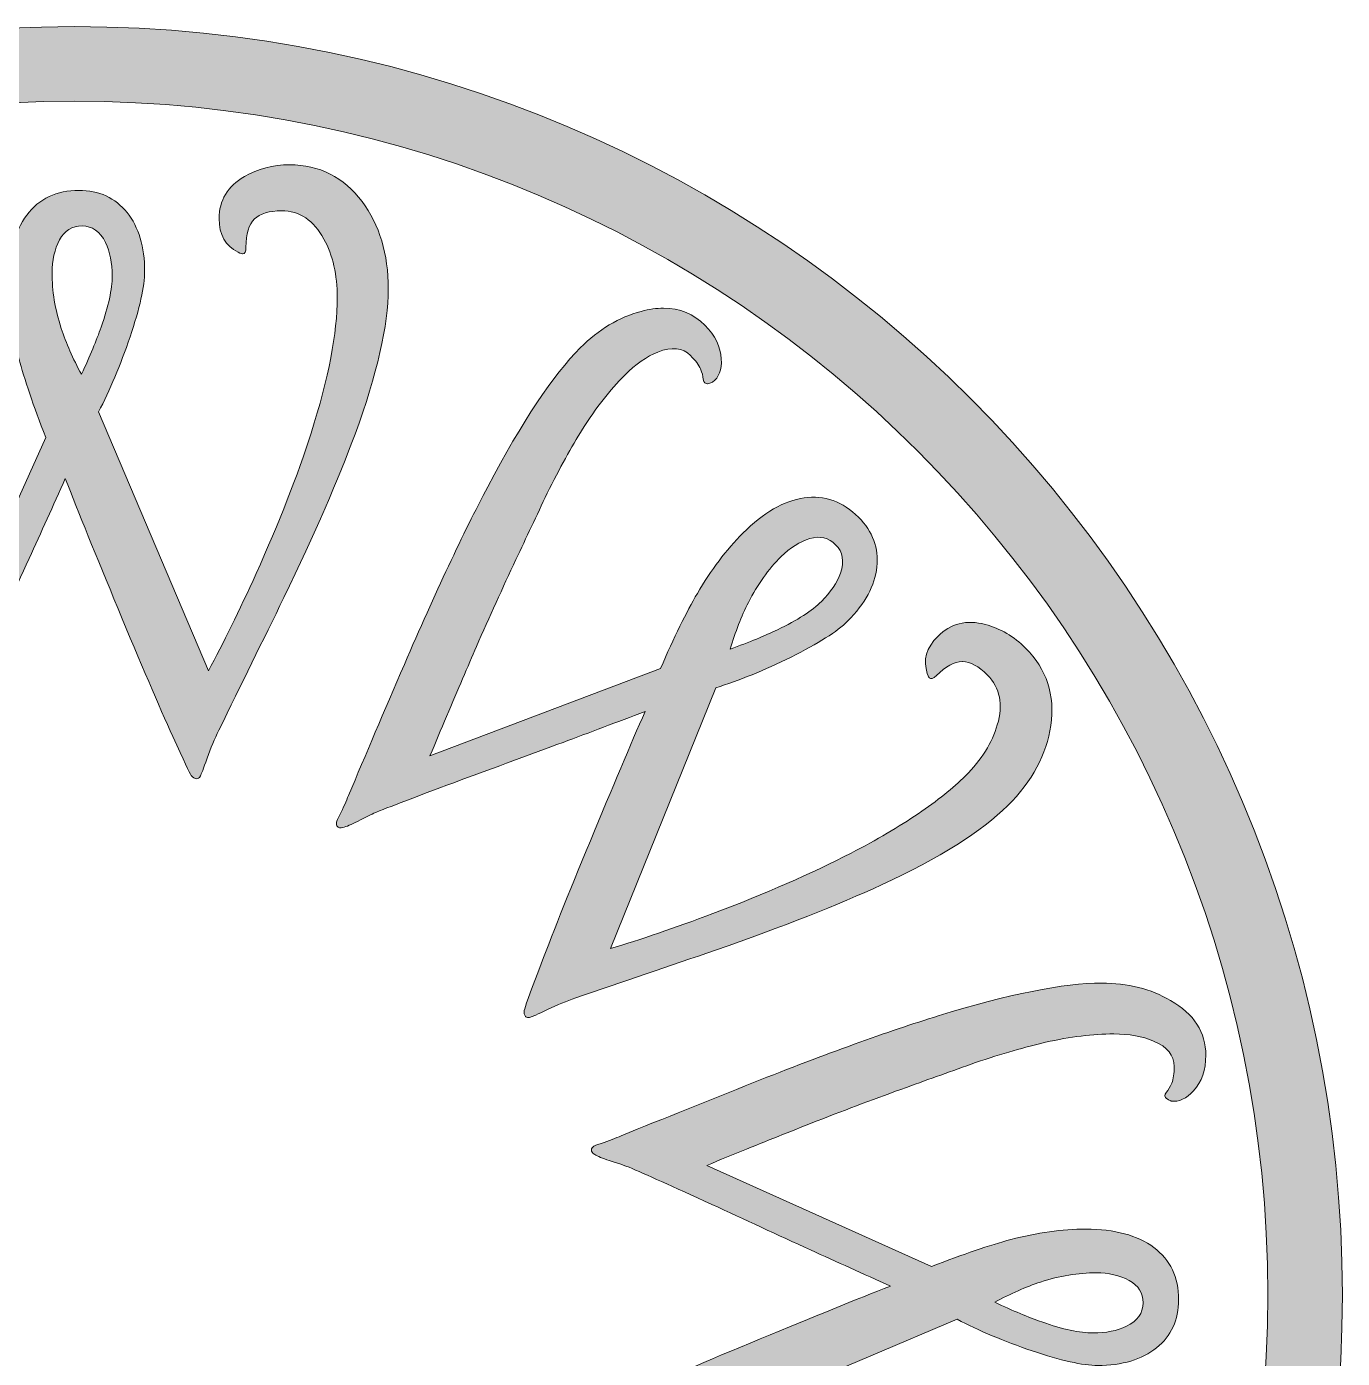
# Model space of a CAD drawing. Extents: x 238 to 842, y -842 to -238.
# Drawn here: x 528.5 to 841.9, y -555.3 to -238.2 of the extents above; entities that cross this region are included whole.
import ezdxf

# ---------------------------------------------------------------- set-up
doc = ezdxf.new("R2010")
doc.units = 0
doc.header["$MEASUREMENT"] = 0
doc.layers.add('Layer 1', color=7, linetype='Continuous', lineweight=0)

# ---------------------------------------------------------------- blocks, each defined once
blk = doc.blocks.new('Block_0')
at = {"layer": 'Layer 1', "true_color": 0x606060, "transparency": 33554687}
h = blk.add_hatch(color=251, dxfattribs=at)
h.dxf.hatch_style = 2
edge = h.paths.add_edge_path()
edge.add_spline(control_points=[(824.14, -540.22), (824.14, -696.98), (696.61, -824.5), (539.85, -824.5), (383.1, -824.5), (255.57, -696.98), (255.57, -540.22), (255.57, -383.47), (383.1, -255.94), (539.85, -255.94), (696.61, -255.94), (824.14, -383.47), (824.14, -540.22)], knot_values=[0, 0, 0, 0, 1, 1, 1, 2, 2, 2, 3, 3, 3, 4, 4, 4, 4], degree=3, periodic=0)
edge = h.paths.add_edge_path()
edge.add_spline(control_points=[(539.85, -238.19), (373.31, -238.19), (237.83, -373.68), (237.83, -540.22), (237.83, -706.76), (373.31, -842.25), (539.85, -842.25), (706.39, -842.25), (841.88, -706.76), (841.88, -540.22), (841.88, -373.68), (706.39, -238.19), (539.85, -238.19)], knot_values=[0, 0, 0, 0, 1, 1, 1, 2, 2, 2, 3, 3, 3, 4, 4, 4, 4], degree=3, periodic=0)
h = blk.add_hatch(color=251, dxfattribs=at)
h.dxf.hatch_style = 2
edge = h.paths.add_edge_path()
edge.add_spline(control_points=[(547.33, -289.62), (548.39, -291.8), (548.93, -294.48), (548.93, -297.59), (548.93, -300.7), (548.04, -304.8), (546.29, -309.77), (545.2, -312.9), (543.62, -316.67), (541.6, -320.99), (539.56, -317.25), (537.94, -313.57), (536.78, -310.06), (535.32, -305.54), (534.59, -301.09), (534.59, -296.83), (534.59, -293.84), (535.2, -291.2), (536.41, -288.96), (537.61, -286.75), (539.36, -285.67), (541.75, -285.67), (544.21, -285.67), (546.03, -286.96), (547.33, -289.62)], knot_values=[0, 0, 0, 0, 1, 1, 1, 2, 2, 2, 3, 3, 3, 4, 4, 4, 5, 5, 5, 6, 6, 6, 7, 7, 7, 8, 8, 8, 8], degree=3, periodic=0)
edge = h.paths.add_edge_path()
edge.add_spline(control_points=[(489.3, -378.44), (493.73, -389.56), (497.86, -399.86), (501.96, -409.93), (502.52, -411.25), (503.13, -412.84), (503.76, -414.67), (504.08, -415.65), (504.31, -416.23), (504.45, -416.44), (504.69, -416.83), (504.98, -417.03), (505.32, -417.03), (505.66, -417.03), (506.12, -416.89), (506.39, -416.25), (506.85, -415.53), (507.34, -414.36), (507.85, -412.77), (508.78, -409.96), (509.28, -408.5), (509.45, -408.03), (511.1, -404.22), (514.08, -397.6), (518.3, -388.35), (521.91, -380.55), (525.53, -372.72), (529.14, -364.85), (531.98, -358.65), (534.87, -352.24), (537.75, -345.8), (540.85, -353.75), (545.08, -364.18), (550.32, -376.83), (555.67, -389.74), (560.07, -399.98), (563.4, -407.27), (565.97, -412.98), (567.39, -416), (567.76, -416.5), (568.15, -417.04), (568.56, -417.31), (568.96, -417.31), (569.25, -417.31), (569.65, -417.19), (569.93, -416.62), (570.14, -416.28), (570.66, -414.92), (571.53, -412.44), (572.38, -410), (573.32, -407.75), (574.32, -405.76), (579.62, -394.91), (584.83, -384.29), (589.82, -374.18), (597.21, -358.85), (602.9, -345.75), (606.77, -335.26), (612.02, -320.9), (614.68, -309.25), (614.68, -300.64), (614.68, -292.38), (612.57, -285.39), (608.42, -279.85), (604.07, -274.04), (598.26, -271.09), (591.18, -271.09), (587.22, -271.09), (583.6, -272.03), (580.4, -273.89), (576.41, -276.21), (574.38, -279.58), (574.38, -283.9), (574.38, -287.73), (575.9, -290.43), (578.89, -291.92), (579.61, -292.28), (579.83, -292.33), (579.96, -292.33), (580.5, -292.33), (580.78, -291.8), (580.78, -290.75), (580.78, -287.54), (581.46, -285.26), (582.79, -283.98), (584.13, -282.71), (586.31, -282.06), (589.28, -282.06), (593.54, -282.06), (596.92, -284.32), (599.33, -288.77), (601.46, -292.65), (602.53, -297.35), (602.53, -302.73), (602.53, -311.05), (600.44, -321.9), (596.3, -335), (593.1, -345.01), (588.69, -356.27), (583.21, -368.46), (579.18, -377.31), (575.37, -385.08), (571.87, -391.58), (571.87, -391.58), (545.65, -329.95), (545.65, -329.95), (548.35, -324.84), (550.88, -318.83), (553.17, -312.09), (555.48, -305.28), (556.65, -300.02), (556.65, -296.46), (556.65, -290.65), (555.24, -285.94), (552.46, -282.46), (549.66, -278.96), (545.81, -277.18), (540.99, -277.18), (535.67, -277.18), (531.49, -279.17), (528.57, -283.08), (525.67, -286.98), (524.19, -292.44), (524.19, -299.31), (524.19, -304.9), (525.03, -310.9), (526.68, -317.16), (528, -322.15), (530.17, -328.5), (533.11, -336.02), (533.11, -336.02), (509.01, -389.53), (509.01, -389.53), (507.72, -386.45), (506.42, -383.28), (505.15, -380.08), (502.59, -373.78), (500.39, -368.29), (498.41, -363.28), (495.65, -356.19), (492.96, -349.03), (490.43, -342), (488.47, -336.56), (486.5, -331.08), (484.54, -325.58), (482.4, -319.22), (480.77, -313.6), (479.7, -308.86), (478.38, -303.02), (477.71, -297.56), (477.71, -292.65), (477.71, -288.96), (478.27, -285.76), (479.4, -283.14), (480.83, -279.85), (482.8, -278.25), (485.45, -278.25), (487.13, -278.25), (488.45, -278.44), (489.4, -278.81), (490.34, -279.17), (491.06, -279.6), (491.56, -280.09), (492.29, -280.72), (492.8, -280.42), (493.04, -280.18), (493.08, -280.13), (493.17, -280.05), (493.66, -279.06), (493.66, -279.06), (493.68, -278.99), (493.68, -278.99), (493.95, -277.14), (493.12, -275.33), (491.23, -273.63), (489.1, -271.69), (486.25, -270.71), (482.78, -270.71), (477.32, -270.71), (472.93, -273.54), (469.72, -279.11), (466.99, -283.82), (465.6, -289.34), (465.6, -295.5), (465.6, -304.56), (468.23, -317.67), (473.41, -334.48), (477.08, -346.38), (482.43, -361.17), (489.3, -378.44)], knot_values=[0, 0, 0, 0, 1, 1, 1, 2, 2, 2, 3, 3, 3, 4, 4, 4, 5, 5, 5, 6, 6, 6, 7, 7, 7, 8, 8, 8, 9, 9, 9, 10, 10, 10, 11, 11, 11, 12, 12, 12, 13, 13, 13, 14, 14, 14, 15, 15, 15, 16, 16, 16, 17, 17, 17, 18, 18, 18, 19, 19, 19, 20, 20, 20, 21, 21, 21, 22, 22, 22, 23, 23, 23, 24, 24, 24, 25, 25, 25, 26, 26, 26, 27, 27, 27, 28, 28, 28, 29, 29, 29, 30, 30, 30, 31, 31, 31, 32, 32, 32, 33, 33, 33, 34, 34, 34, 35, 35, 35, 36, 36, 36, 37, 37, 37, 38, 38, 38, 39, 39, 39, 40, 40, 40, 41, 41, 41, 42, 42, 42, 43, 43, 43, 44, 44, 44, 45, 45, 45, 46, 46, 46, 47, 47, 47, 48, 48, 48, 49, 49, 49, 50, 50, 50, 51, 51, 51, 52, 52, 52, 53, 53, 53, 54, 54, 54, 55, 55, 55, 56, 56, 56, 57, 57, 57, 58, 58, 58, 59, 59, 59, 60, 60, 60, 61, 61, 61, 62, 62, 62, 63, 63, 63, 63], degree=3, periodic=0)
h = blk.add_hatch(color=251, dxfattribs=at)
h.dxf.hatch_style = 2
edge = h.paths.add_edge_path()
edge.add_spline(control_points=[(721.2, -361.57), (722.93, -363.31), (723.31, -365.51), (722.35, -368.31), (721.55, -370.59), (720.04, -372.87), (717.83, -375.07), (715.62, -377.28), (712.1, -379.55), (707.37, -381.82), (704.43, -383.23), (700.65, -384.78), (696.11, -386.44), (697.31, -382.35), (698.76, -378.6), (700.43, -375.3), (702.6, -371.07), (705.22, -367.4), (708.23, -364.39), (710.35, -362.28), (712.65, -360.84), (715.09, -360.12), (717.47, -359.41), (719.52, -359.9), (721.2, -361.57)], knot_values=[0, 0, 0, 0, 1, 1, 1, 2, 2, 2, 3, 3, 3, 4, 4, 4, 5, 5, 5, 6, 6, 6, 7, 7, 7, 8, 8, 8, 8], degree=3, periodic=0)
edge = h.paths.add_edge_path()
edge.add_spline(control_points=[(752.11, -416.61), (749.18, -419.54), (745.42, -422.56), (740.87, -425.64), (736.32, -428.72), (730.98, -431.85), (724.88, -435.02), (715.52, -439.85), (704.44, -444.69), (691.96, -449.42), (682.84, -452.84), (674.65, -455.64), (667.6, -457.75), (667.6, -457.75), (692.64, -395.63), (692.64, -395.63), (698.16, -393.93), (704.2, -391.47), (710.59, -388.32), (717.04, -385.14), (721.58, -382.25), (724.1, -379.73), (728.2, -375.63), (730.53, -371.31), (731.04, -366.87), (731.53, -362.42), (730.06, -358.43), (726.66, -355.03), (722.9, -351.27), (718.54, -349.71), (713.7, -350.42), (708.9, -351.12), (704, -353.94), (699.13, -358.8), (695.17, -362.76), (691.52, -367.59), (688.27, -373.17), (685.69, -377.61), (682.73, -383.63), (679.49, -391.06), (679.49, -391.06), (624.6, -411.86), (624.6, -411.86), (625.88, -408.73), (627.21, -405.56), (628.55, -402.45), (631.29, -395.98), (633.61, -390.53), (635.67, -385.8), (638.75, -378.79), (641.91, -371.83), (645.07, -365.11), (647.53, -359.88), (650.02, -354.61), (652.52, -349.33), (655.49, -343.34), (658.32, -338.21), (660.91, -334.09), (664.12, -329.01), (667.51, -324.67), (670.97, -321.22), (673.58, -318.6), (676.25, -316.74), (678.89, -315.69), (682.18, -314.39), (684.78, -314.67), (686.62, -316.51), (687.81, -317.7), (688.62, -318.77), (689.03, -319.7), (689.43, -320.61), (689.64, -321.42), (689.65, -322.13), (689.71, -323.1), (690.29, -323.24), (690.64, -323.24), (690.72, -323.24), (690.87, -323.22), (691.85, -322.89), (691.85, -322.89), (691.92, -322.85), (691.92, -322.85), (693.42, -321.73), (694.11, -319.87), (693.98, -317.33), (693.84, -314.45), (692.52, -311.75), (690.07, -309.3), (687.37, -306.6), (684.06, -305.24), (680.23, -305.24), (678.56, -305.24), (676.77, -305.5), (674.9, -306), (669.63, -307.4), (664.75, -310.32), (660.39, -314.67), (653.98, -321.09), (646.56, -332.23), (638.35, -347.76), (632.54, -358.76), (625.87, -373), (618.5, -390.08), (613.67, -401.31), (609.31, -411.52), (605.19, -421.29), (604.67, -422.59), (603.99, -424.11), (603.11, -425.92), (602.65, -426.84), (602.4, -427.41), (602.35, -427.66), (602.24, -428.1), (602.31, -428.46), (602.55, -428.7), (602.79, -428.93), (603.21, -429.16), (603.86, -428.9), (604.69, -428.71), (605.87, -428.22), (607.34, -427.46), (609.73, -426.27), (611.33, -425.48), (611.83, -425.25), (615.79, -423.69), (622.58, -421.11), (632, -417.59), (640.22, -414.58), (648.53, -411.51), (656.28, -408.64), (662.54, -406.31), (669.12, -403.82), (675.84, -401.26), (672.4, -409.12), (668.12, -419.22), (662.79, -432.09), (657.46, -444.96), (653.33, -455.31), (650.52, -462.86), (648.29, -468.72), (647.17, -471.86), (647.07, -472.47), (646.96, -473.13), (647.06, -473.61), (647.34, -473.89), (647.49, -474.04), (647.71, -474.18), (648.05, -474.18), (648.19, -474.18), (648.35, -474.15), (648.52, -474.09), (648.91, -474), (650.24, -473.4), (652.61, -472.26), (654.91, -471.15), (657.16, -470.23), (659.31, -469.51), (670.58, -465.63), (681.78, -461.81), (692.6, -458.14), (708.64, -452.54), (721.93, -447.31), (732.1, -442.6), (745.96, -436.16), (756.07, -429.81), (762.17, -423.72), (768.02, -417.87), (771.47, -411.44), (772.45, -404.6), (773.48, -397.41), (771.46, -391.22), (766.45, -386.21), (763.65, -383.41), (760.42, -381.51), (756.85, -380.56), (752.38, -379.38), (748.57, -380.33), (745.52, -383.39), (742.81, -386.09), (741.97, -389.08), (743.04, -392.25), (743.31, -393.1), (743.44, -393.24), (743.5, -393.29), (743.89, -393.67), (744.46, -393.49), (745.2, -392.75), (747.43, -390.53), (749.48, -389.4), (751.3, -389.4), (751.3, -389.4), (751.4, -389.4), (751.4, -389.4), (753.25, -389.44), (755.25, -390.52), (757.35, -392.62), (760.36, -395.63), (761.16, -399.62), (759.71, -404.48), (758.47, -408.72), (755.91, -412.81), (752.11, -416.61)], knot_values=[0, 0, 0, 0, 1, 1, 1, 2, 2, 2, 3, 3, 3, 4, 4, 4, 5, 5, 5, 6, 6, 6, 7, 7, 7, 8, 8, 8, 9, 9, 9, 10, 10, 10, 11, 11, 11, 12, 12, 12, 13, 13, 13, 14, 14, 14, 15, 15, 15, 16, 16, 16, 17, 17, 17, 18, 18, 18, 19, 19, 19, 20, 20, 20, 21, 21, 21, 22, 22, 22, 23, 23, 23, 24, 24, 24, 25, 25, 25, 26, 26, 26, 27, 27, 27, 28, 28, 28, 29, 29, 29, 30, 30, 30, 31, 31, 31, 32, 32, 32, 33, 33, 33, 34, 34, 34, 35, 35, 35, 36, 36, 36, 37, 37, 37, 38, 38, 38, 39, 39, 39, 40, 40, 40, 41, 41, 41, 42, 42, 42, 43, 43, 43, 44, 44, 44, 45, 45, 45, 46, 46, 46, 47, 47, 47, 48, 48, 48, 49, 49, 49, 50, 50, 50, 51, 51, 51, 52, 52, 52, 53, 53, 53, 54, 54, 54, 55, 55, 55, 56, 56, 56, 57, 57, 57, 58, 58, 58, 59, 59, 59, 60, 60, 60, 61, 61, 61, 62, 62, 62, 63, 63, 63, 64, 64, 64, 65, 65, 65, 66, 66, 66, 67, 67, 67, 67], degree=3, periodic=0)
h = blk.add_hatch(color=251, dxfattribs=at)
h.dxf.hatch_style = 2
edge = h.paths.add_edge_path()
edge.add_spline(control_points=[(794.41, -542.12), (794.41, -544.54), (793.08, -546.42), (790.46, -547.7), (788.28, -548.76), (785.6, -549.29), (782.49, -549.29), (779.37, -549.29), (775.27, -548.41), (770.31, -546.67), (770.31, -546.67), (770.31, -546.66), (770.31, -546.66), (767.2, -545.58), (763.43, -544), (759.09, -541.97), (762.84, -539.93), (766.51, -538.31), (770.02, -537.15), (774.54, -535.69), (778.99, -534.96), (783.25, -534.96), (786.23, -534.96), (788.88, -535.57), (791.12, -536.78), (793.33, -537.98), (794.41, -539.73), (794.41, -542.12)], knot_values=[0, 0, 0, 0, 1, 1, 1, 2, 2, 2, 3, 3, 3, 4, 4, 4, 5, 5, 5, 6, 6, 6, 7, 7, 7, 8, 8, 8, 9, 9, 9, 9], degree=3, periodic=0)
edge = h.paths.add_edge_path()
edge.add_spline(control_points=[(701.63, -489.67), (690.93, -493.93), (680.33, -498.19), (670.14, -502.33), (668.84, -502.89), (667.25, -503.49), (665.4, -504.13), (664.1, -504.56), (663.78, -504.73), (663.64, -504.82), (663.25, -505.05), (663.05, -505.35), (663.05, -505.7), (663.05, -506.03), (663.19, -506.49), (663.83, -506.76), (664.55, -507.22), (665.69, -507.69), (667.31, -508.21), (669.85, -509.06), (671.54, -509.63), (672.04, -509.82), (675.81, -511.45), (682.25, -514.35), (691.73, -518.67), (699.53, -522.28), (707.36, -525.9), (715.23, -529.51), (721.39, -532.33), (727.8, -535.22), (734.27, -538.12), (726.26, -541.25), (716.1, -545.37), (703.25, -550.69), (690.3, -556.05), (680.06, -560.46), (672.8, -563.77), (667.18, -566.3), (664.07, -567.76), (663.58, -568.12), (663.04, -568.52), (662.76, -568.93), (662.76, -569.33), (662.76, -569.62), (662.89, -570.02), (663.45, -570.3), (663.8, -570.51), (665.17, -571.03), (667.64, -571.89), (670.06, -572.74), (672.3, -573.68), (674.31, -574.69), (684.61, -579.71), (695.23, -584.93), (705.9, -590.19), (721.23, -597.58), (734.33, -603.27), (744.82, -607.13), (759.17, -612.38), (770.82, -615.04), (779.44, -615.04), (787.7, -615.04), (794.69, -612.94), (800.23, -608.79), (806.04, -604.43), (808.98, -598.63), (808.98, -591.55), (808.98, -587.59), (808.04, -583.96), (806.19, -580.77), (803.87, -576.77), (800.5, -574.75), (796.17, -574.75), (792.35, -574.75), (789.65, -576.27), (788.16, -579.26), (787.79, -579.97), (787.75, -580.2), (787.75, -580.32), (787.75, -580.87), (788.28, -581.15), (789.33, -581.15), (792.54, -581.15), (794.81, -581.83), (796.09, -583.16), (797.37, -584.5), (798.02, -586.68), (798.02, -589.64), (798.02, -593.9), (795.76, -597.28), (791.3, -599.7), (787.42, -601.82), (782.73, -602.9), (777.34, -602.9), (769.04, -602.9), (758.18, -600.81), (745.08, -596.67), (735.03, -593.45), (723.77, -589.04), (711.62, -583.58), (702.77, -579.55), (694.99, -575.74), (688.5, -572.23), (688.5, -572.23), (750.13, -546.02), (750.13, -546.02), (755.25, -548.72), (761.26, -551.25), (767.99, -553.54), (774.8, -555.85), (780.06, -557.02), (783.62, -557.02), (789.42, -557.02), (794.13, -555.61), (797.62, -552.83), (801.12, -550.03), (802.89, -546.18), (802.89, -541.37), (802.89, -536.04), (800.91, -531.86), (796.99, -528.94), (793.1, -526.04), (787.64, -524.56), (780.77, -524.56), (775.19, -524.56), (769.18, -525.4), (762.92, -527.04), (757.93, -528.37), (751.58, -530.54), (744.06, -533.48), (744.06, -533.48), (690.55, -509.38), (690.55, -509.38), (693.65, -508.08), (696.82, -506.78), (699.99, -505.52), (705.83, -503.15), (711.48, -500.88), (716.8, -498.78), (723.99, -495.98), (731.14, -493.29), (738.07, -490.8), (743.52, -488.84), (749, -486.87), (754.5, -484.91), (760.86, -482.77), (766.49, -481.14), (771.21, -480.07), (777.07, -478.75), (782.53, -478.07), (787.42, -478.07), (791.11, -478.07), (794.31, -478.64), (796.94, -479.77), (800.22, -481.19), (801.82, -483.17), (801.82, -485.81), (801.82, -487.5), (801.64, -488.82), (801.27, -489.77), (800.9, -490.71), (800.47, -491.44), (799.98, -491.93), (799.35, -492.66), (799.66, -493.17), (799.9, -493.41), (799.96, -493.47), (800.09, -493.56), (801.01, -494.03), (801.01, -494.03), (801.09, -494.05), (801.09, -494.05), (802.94, -494.32), (804.75, -493.49), (806.45, -491.59), (808.38, -489.47), (809.36, -486.63), (809.36, -483.15), (809.36, -477.69), (806.54, -473.3), (800.97, -470.1), (796.25, -467.36), (790.74, -465.97), (784.57, -465.97), (775.53, -465.97), (762.42, -468.6), (745.6, -473.78), (733.69, -477.46), (718.9, -482.8), (701.63, -489.67)], knot_values=[0, 0, 0, 0, 1, 1, 1, 2, 2, 2, 3, 3, 3, 4, 4, 4, 5, 5, 5, 6, 6, 6, 7, 7, 7, 8, 8, 8, 9, 9, 9, 10, 10, 10, 11, 11, 11, 12, 12, 12, 13, 13, 13, 14, 14, 14, 15, 15, 15, 16, 16, 16, 17, 17, 17, 18, 18, 18, 19, 19, 19, 20, 20, 20, 21, 21, 21, 22, 22, 22, 23, 23, 23, 24, 24, 24, 25, 25, 25, 26, 26, 26, 27, 27, 27, 28, 28, 28, 29, 29, 29, 30, 30, 30, 31, 31, 31, 32, 32, 32, 33, 33, 33, 34, 34, 34, 35, 35, 35, 36, 36, 36, 37, 37, 37, 38, 38, 38, 39, 39, 39, 40, 40, 40, 41, 41, 41, 42, 42, 42, 43, 43, 43, 44, 44, 44, 45, 45, 45, 46, 46, 46, 47, 47, 47, 48, 48, 48, 49, 49, 49, 50, 50, 50, 51, 51, 51, 52, 52, 52, 53, 53, 53, 54, 54, 54, 55, 55, 55, 56, 56, 56, 57, 57, 57, 58, 58, 58, 59, 59, 59, 60, 60, 60, 61, 61, 61, 62, 62, 62, 63, 63, 63, 63], degree=3, periodic=0)
at = {"layer": 'Layer 1'}
for points, knots in [([(539.85, -238.19), (373.31, -238.19), (237.83, -373.68), (237.83, -540.22), (237.83, -706.76), (373.31, -842.25), (539.85, -842.25), (706.39, -842.25), (841.88, -706.76), (841.88, -540.22), (841.88, -373.68), (706.39, -238.19), (539.85, -238.19)], [0, 0, 0, 0, 1, 1, 1, 2, 2, 2, 3, 3, 3, 4, 4, 4, 4]), ([(824.14, -540.22), (824.14, -696.98), (696.61, -824.5), (539.85, -824.5), (383.1, -824.5), (255.57, -696.98), (255.57, -540.22), (255.57, -383.47), (383.1, -255.94), (539.85, -255.94), (696.61, -255.94), (824.14, -383.47), (824.14, -540.22)], [0, 0, 0, 0, 1, 1, 1, 2, 2, 2, 3, 3, 3, 4, 4, 4, 4]), ([(489.3, -378.44), (493.73, -389.56), (497.86, -399.86), (501.96, -409.93), (502.52, -411.25), (503.13, -412.84), (503.76, -414.67), (504.08, -415.65), (504.31, -416.23), (504.45, -416.44), (504.69, -416.83), (504.98, -417.03), (505.32, -417.03), (505.66, -417.03), (506.12, -416.89), (506.39, -416.25), (506.85, -415.53), (507.34, -414.36), (507.85, -412.77), (508.78, -409.96), (509.28, -408.5), (509.45, -408.03), (511.1, -404.22), (514.08, -397.6), (518.3, -388.35), (521.91, -380.55), (525.53, -372.72), (529.14, -364.85), (531.98, -358.65), (534.87, -352.24), (537.75, -345.8), (540.85, -353.75), (545.08, -364.18), (550.32, -376.83), (555.67, -389.74), (560.07, -399.98), (563.4, -407.27), (565.97, -412.98), (567.39, -416), (567.76, -416.5), (568.15, -417.04), (568.56, -417.31), (568.96, -417.31), (569.25, -417.31), (569.65, -417.19), (569.93, -416.62), (570.14, -416.28), (570.66, -414.92), (571.53, -412.44), (572.38, -410), (573.32, -407.75), (574.32, -405.76), (579.62, -394.91), (584.83, -384.29), (589.82, -374.18), (597.21, -358.85), (602.9, -345.75), (606.77, -335.26), (612.02, -320.9), (614.68, -309.25), (614.68, -300.64), (614.68, -292.38), (612.57, -285.39), (608.42, -279.85), (604.07, -274.04), (598.26, -271.09), (591.18, -271.09), (587.22, -271.09), (583.6, -272.03), (580.4, -273.89), (576.41, -276.21), (574.38, -279.58), (574.38, -283.9), (574.38, -287.73), (575.9, -290.43), (578.89, -291.92), (579.61, -292.28), (579.83, -292.33), (579.96, -292.33), (580.5, -292.33), (580.78, -291.8), (580.78, -290.75), (580.78, -287.54), (581.46, -285.26), (582.79, -283.98), (584.13, -282.71), (586.31, -282.06), (589.28, -282.06), (593.54, -282.06), (596.92, -284.32), (599.33, -288.77), (601.46, -292.65), (602.53, -297.35), (602.53, -302.73), (602.53, -311.05), (600.44, -321.9), (596.3, -335), (593.1, -345.01), (588.69, -356.27), (583.21, -368.46), (579.18, -377.31), (575.37, -385.08), (571.87, -391.58), (571.87, -391.58), (545.65, -329.95), (545.65, -329.95), (548.35, -324.84), (550.88, -318.83), (553.17, -312.09), (555.48, -305.28), (556.65, -300.02), (556.65, -296.46), (556.65, -290.65), (555.24, -285.94), (552.46, -282.46), (549.66, -278.96), (545.81, -277.18), (540.99, -277.18), (535.67, -277.18), (531.49, -279.17), (528.57, -283.08), (525.67, -286.98), (524.19, -292.44), (524.19, -299.31), (524.19, -304.9), (525.03, -310.9), (526.68, -317.16), (528, -322.15), (530.17, -328.5), (533.11, -336.02), (533.11, -336.02), (509.01, -389.53), (509.01, -389.53), (507.72, -386.45), (506.42, -383.28), (505.15, -380.08), (502.59, -373.78), (500.39, -368.29), (498.41, -363.28), (495.65, -356.19), (492.96, -349.03), (490.43, -342), (488.47, -336.56), (486.5, -331.08), (484.54, -325.58), (482.4, -319.22), (480.77, -313.6), (479.7, -308.86), (478.38, -303.02), (477.71, -297.56), (477.71, -292.65), (477.71, -288.96), (478.27, -285.76), (479.4, -283.14), (480.83, -279.85), (482.8, -278.25), (485.45, -278.25), (487.13, -278.25), (488.45, -278.44), (489.4, -278.81), (490.34, -279.17), (491.06, -279.6), (491.56, -280.09), (492.29, -280.72), (492.8, -280.42), (493.04, -280.18), (493.08, -280.13), (493.17, -280.05), (493.66, -279.06), (493.66, -279.06), (493.68, -278.99), (493.68, -278.99), (493.95, -277.14), (493.12, -275.33), (491.23, -273.63), (489.1, -271.69), (486.25, -270.71), (482.78, -270.71), (477.32, -270.71), (472.93, -273.54), (469.72, -279.11), (466.99, -283.82), (465.6, -289.34), (465.6, -295.5), (465.6, -304.56), (468.23, -317.67), (473.41, -334.48), (477.08, -346.38), (482.43, -361.17), (489.3, -378.44)], [0, 0, 0, 0, 1, 1, 1, 2, 2, 2, 3, 3, 3, 4, 4, 4, 5, 5, 5, 6, 6, 6, 7, 7, 7, 8, 8, 8, 9, 9, 9, 10, 10, 10, 11, 11, 11, 12, 12, 12, 13, 13, 13, 14, 14, 14, 15, 15, 15, 16, 16, 16, 17, 17, 17, 18, 18, 18, 19, 19, 19, 20, 20, 20, 21, 21, 21, 22, 22, 22, 23, 23, 23, 24, 24, 24, 25, 25, 25, 26, 26, 26, 27, 27, 27, 28, 28, 28, 29, 29, 29, 30, 30, 30, 31, 31, 31, 32, 32, 32, 33, 33, 33, 34, 34, 34, 35, 35, 35, 36, 36, 36, 37, 37, 37, 38, 38, 38, 39, 39, 39, 40, 40, 40, 41, 41, 41, 42, 42, 42, 43, 43, 43, 44, 44, 44, 45, 45, 45, 46, 46, 46, 47, 47, 47, 48, 48, 48, 49, 49, 49, 50, 50, 50, 51, 51, 51, 52, 52, 52, 53, 53, 53, 54, 54, 54, 55, 55, 55, 56, 56, 56, 57, 57, 57, 58, 58, 58, 59, 59, 59, 60, 60, 60, 61, 61, 61, 62, 62, 62, 63, 63, 63, 63]), ([(547.33, -289.62), (548.39, -291.8), (548.93, -294.48), (548.93, -297.59), (548.93, -300.7), (548.04, -304.8), (546.29, -309.77), (545.2, -312.9), (543.62, -316.67), (541.6, -320.99), (539.56, -317.25), (537.94, -313.57), (536.78, -310.06), (535.32, -305.54), (534.59, -301.09), (534.59, -296.83), (534.59, -293.84), (535.2, -291.2), (536.41, -288.96), (537.61, -286.75), (539.36, -285.67), (541.75, -285.67), (544.21, -285.67), (546.03, -286.96), (547.33, -289.62)], [0, 0, 0, 0, 1, 1, 1, 2, 2, 2, 3, 3, 3, 4, 4, 4, 5, 5, 5, 6, 6, 6, 7, 7, 7, 8, 8, 8, 8]), ([(752.11, -416.61), (749.18, -419.54), (745.42, -422.56), (740.87, -425.64), (736.32, -428.72), (730.98, -431.85), (724.88, -435.02), (715.52, -439.85), (704.44, -444.69), (691.96, -449.42), (682.84, -452.84), (674.65, -455.64), (667.6, -457.75), (667.6, -457.75), (692.64, -395.63), (692.64, -395.63), (698.16, -393.93), (704.2, -391.47), (710.59, -388.32), (717.04, -385.14), (721.58, -382.25), (724.1, -379.73), (728.2, -375.63), (730.53, -371.31), (731.04, -366.87), (731.53, -362.42), (730.06, -358.43), (726.66, -355.03), (722.9, -351.27), (718.54, -349.71), (713.7, -350.42), (708.9, -351.12), (704, -353.94), (699.13, -358.8), (695.17, -362.76), (691.52, -367.59), (688.27, -373.17), (685.69, -377.61), (682.73, -383.63), (679.49, -391.06), (679.49, -391.06), (624.6, -411.86), (624.6, -411.86), (625.88, -408.73), (627.21, -405.56), (628.55, -402.45), (631.29, -395.98), (633.61, -390.53), (635.67, -385.8), (638.75, -378.79), (641.91, -371.83), (645.07, -365.11), (647.53, -359.88), (650.02, -354.61), (652.52, -349.33), (655.49, -343.34), (658.32, -338.21), (660.91, -334.09), (664.12, -329.01), (667.51, -324.67), (670.97, -321.22), (673.58, -318.6), (676.25, -316.74), (678.89, -315.69), (682.18, -314.39), (684.78, -314.67), (686.62, -316.51), (687.81, -317.7), (688.62, -318.77), (689.03, -319.7), (689.43, -320.61), (689.64, -321.42), (689.65, -322.13), (689.71, -323.1), (690.29, -323.24), (690.64, -323.24), (690.72, -323.24), (690.87, -323.22), (691.85, -322.89), (691.85, -322.89), (691.92, -322.85), (691.92, -322.85), (693.42, -321.73), (694.11, -319.87), (693.98, -317.33), (693.84, -314.45), (692.52, -311.75), (690.07, -309.3), (687.37, -306.6), (684.06, -305.24), (680.23, -305.24), (678.56, -305.24), (676.77, -305.5), (674.9, -306), (669.63, -307.4), (664.75, -310.32), (660.39, -314.67), (653.98, -321.09), (646.56, -332.23), (638.35, -347.76), (632.54, -358.76), (625.87, -373), (618.5, -390.08), (613.67, -401.31), (609.31, -411.52), (605.19, -421.29), (604.67, -422.59), (603.99, -424.11), (603.11, -425.92), (602.65, -426.84), (602.4, -427.41), (602.35, -427.66), (602.24, -428.1), (602.31, -428.46), (602.55, -428.7), (602.79, -428.93), (603.21, -429.16), (603.86, -428.9), (604.69, -428.71), (605.87, -428.22), (607.34, -427.46), (609.73, -426.27), (611.33, -425.48), (611.83, -425.25), (615.79, -423.69), (622.58, -421.11), (632, -417.59), (640.22, -414.58), (648.53, -411.51), (656.28, -408.64), (662.54, -406.31), (669.12, -403.82), (675.84, -401.26), (672.4, -409.12), (668.12, -419.22), (662.79, -432.09), (657.46, -444.96), (653.33, -455.31), (650.52, -462.86), (648.29, -468.72), (647.17, -471.86), (647.07, -472.47), (646.96, -473.13), (647.06, -473.61), (647.34, -473.89), (647.49, -474.04), (647.71, -474.18), (648.05, -474.18), (648.19, -474.18), (648.35, -474.15), (648.52, -474.09), (648.91, -474), (650.24, -473.4), (652.61, -472.26), (654.91, -471.15), (657.16, -470.23), (659.31, -469.51), (670.58, -465.63), (681.78, -461.81), (692.6, -458.14), (708.64, -452.54), (721.93, -447.31), (732.1, -442.6), (745.96, -436.16), (756.07, -429.81), (762.17, -423.72), (768.02, -417.87), (771.47, -411.44), (772.45, -404.6), (773.48, -397.41), (771.46, -391.22), (766.45, -386.21), (763.65, -383.41), (760.42, -381.51), (756.85, -380.56), (752.38, -379.38), (748.57, -380.33), (745.52, -383.39), (742.81, -386.09), (741.97, -389.08), (743.04, -392.25), (743.31, -393.1), (743.44, -393.24), (743.5, -393.29), (743.89, -393.67), (744.46, -393.49), (745.2, -392.75), (747.43, -390.53), (749.48, -389.4), (751.3, -389.4), (751.3, -389.4), (751.4, -389.4), (751.4, -389.4), (753.25, -389.44), (755.25, -390.52), (757.35, -392.62), (760.36, -395.63), (761.16, -399.62), (759.71, -404.48), (758.47, -408.72), (755.91, -412.81), (752.11, -416.61)], [0, 0, 0, 0, 1, 1, 1, 2, 2, 2, 3, 3, 3, 4, 4, 4, 5, 5, 5, 6, 6, 6, 7, 7, 7, 8, 8, 8, 9, 9, 9, 10, 10, 10, 11, 11, 11, 12, 12, 12, 13, 13, 13, 14, 14, 14, 15, 15, 15, 16, 16, 16, 17, 17, 17, 18, 18, 18, 19, 19, 19, 20, 20, 20, 21, 21, 21, 22, 22, 22, 23, 23, 23, 24, 24, 24, 25, 25, 25, 26, 26, 26, 27, 27, 27, 28, 28, 28, 29, 29, 29, 30, 30, 30, 31, 31, 31, 32, 32, 32, 33, 33, 33, 34, 34, 34, 35, 35, 35, 36, 36, 36, 37, 37, 37, 38, 38, 38, 39, 39, 39, 40, 40, 40, 41, 41, 41, 42, 42, 42, 43, 43, 43, 44, 44, 44, 45, 45, 45, 46, 46, 46, 47, 47, 47, 48, 48, 48, 49, 49, 49, 50, 50, 50, 51, 51, 51, 52, 52, 52, 53, 53, 53, 54, 54, 54, 55, 55, 55, 56, 56, 56, 57, 57, 57, 58, 58, 58, 59, 59, 59, 60, 60, 60, 61, 61, 61, 62, 62, 62, 63, 63, 63, 64, 64, 64, 65, 65, 65, 66, 66, 66, 67, 67, 67, 67]), ([(721.2, -361.57), (722.93, -363.31), (723.31, -365.51), (722.35, -368.31), (721.55, -370.59), (720.04, -372.87), (717.83, -375.07), (715.62, -377.28), (712.1, -379.55), (707.37, -381.82), (704.43, -383.23), (700.65, -384.78), (696.11, -386.44), (697.31, -382.35), (698.76, -378.6), (700.43, -375.3), (702.6, -371.07), (705.22, -367.4), (708.23, -364.39), (710.35, -362.28), (712.65, -360.84), (715.09, -360.12), (717.47, -359.41), (719.52, -359.9), (721.2, -361.57)], [0, 0, 0, 0, 1, 1, 1, 2, 2, 2, 3, 3, 3, 4, 4, 4, 5, 5, 5, 6, 6, 6, 7, 7, 7, 8, 8, 8, 8]), ([(701.63, -489.67), (690.93, -493.93), (680.33, -498.19), (670.14, -502.33), (668.84, -502.89), (667.25, -503.49), (665.4, -504.13), (664.1, -504.56), (663.78, -504.73), (663.64, -504.82), (663.25, -505.05), (663.05, -505.35), (663.05, -505.7), (663.05, -506.03), (663.19, -506.49), (663.83, -506.76), (664.55, -507.22), (665.69, -507.69), (667.31, -508.21), (669.85, -509.06), (671.54, -509.63), (672.04, -509.82), (675.81, -511.45), (682.25, -514.35), (691.73, -518.67), (699.53, -522.28), (707.36, -525.9), (715.23, -529.51), (721.39, -532.33), (727.8, -535.22), (734.27, -538.12), (726.26, -541.25), (716.1, -545.37), (703.25, -550.69), (690.3, -556.05), (680.06, -560.46), (672.8, -563.77), (667.18, -566.3), (664.07, -567.76), (663.58, -568.12), (663.04, -568.52), (662.76, -568.93), (662.76, -569.33), (662.76, -569.62), (662.89, -570.02), (663.45, -570.3), (663.8, -570.51), (665.17, -571.03), (667.64, -571.89), (670.06, -572.74), (672.3, -573.68), (674.31, -574.69), (684.61, -579.71), (695.23, -584.93), (705.9, -590.19), (721.23, -597.58), (734.33, -603.27), (744.82, -607.13), (759.17, -612.38), (770.82, -615.04), (779.44, -615.04), (787.7, -615.04), (794.69, -612.94), (800.23, -608.79), (806.04, -604.43), (808.98, -598.63), (808.98, -591.55), (808.98, -587.59), (808.04, -583.96), (806.19, -580.77), (803.87, -576.77), (800.5, -574.75), (796.17, -574.75), (792.35, -574.75), (789.65, -576.27), (788.16, -579.26), (787.79, -579.97), (787.75, -580.2), (787.75, -580.32), (787.75, -580.87), (788.28, -581.15), (789.33, -581.15), (792.54, -581.15), (794.81, -581.83), (796.09, -583.16), (797.37, -584.5), (798.02, -586.68), (798.02, -589.64), (798.02, -593.9), (795.76, -597.28), (791.3, -599.7), (787.42, -601.82), (782.73, -602.9), (777.34, -602.9), (769.04, -602.9), (758.18, -600.81), (745.08, -596.67), (735.03, -593.45), (723.77, -589.04), (711.62, -583.58), (702.77, -579.55), (694.99, -575.74), (688.5, -572.23), (688.5, -572.23), (750.13, -546.02), (750.13, -546.02), (755.25, -548.72), (761.26, -551.25), (767.99, -553.54), (774.8, -555.85), (780.06, -557.02), (783.62, -557.02), (789.42, -557.02), (794.13, -555.61), (797.62, -552.83), (801.12, -550.03), (802.89, -546.18), (802.89, -541.37), (802.89, -536.04), (800.91, -531.86), (796.99, -528.94), (793.1, -526.04), (787.64, -524.56), (780.77, -524.56), (775.19, -524.56), (769.18, -525.4), (762.92, -527.04), (757.93, -528.37), (751.58, -530.54), (744.06, -533.48), (744.06, -533.48), (690.55, -509.38), (690.55, -509.38), (693.65, -508.08), (696.82, -506.78), (699.99, -505.52), (705.83, -503.15), (711.48, -500.88), (716.8, -498.78), (723.99, -495.98), (731.14, -493.29), (738.07, -490.8), (743.52, -488.84), (749, -486.87), (754.5, -484.91), (760.86, -482.77), (766.49, -481.14), (771.21, -480.07), (777.07, -478.75), (782.53, -478.07), (787.42, -478.07), (791.11, -478.07), (794.31, -478.64), (796.94, -479.77), (800.22, -481.19), (801.82, -483.17), (801.82, -485.81), (801.82, -487.5), (801.64, -488.82), (801.27, -489.77), (800.9, -490.71), (800.47, -491.44), (799.98, -491.93), (799.35, -492.66), (799.66, -493.17), (799.9, -493.41), (799.96, -493.47), (800.09, -493.56), (801.01, -494.03), (801.01, -494.03), (801.09, -494.05), (801.09, -494.05), (802.94, -494.32), (804.75, -493.49), (806.45, -491.59), (808.38, -489.47), (809.36, -486.63), (809.36, -483.15), (809.36, -477.69), (806.54, -473.3), (800.97, -470.1), (796.25, -467.36), (790.74, -465.97), (784.57, -465.97), (775.53, -465.97), (762.42, -468.6), (745.6, -473.78), (733.69, -477.46), (718.9, -482.8), (701.63, -489.67)], [0, 0, 0, 0, 1, 1, 1, 2, 2, 2, 3, 3, 3, 4, 4, 4, 5, 5, 5, 6, 6, 6, 7, 7, 7, 8, 8, 8, 9, 9, 9, 10, 10, 10, 11, 11, 11, 12, 12, 12, 13, 13, 13, 14, 14, 14, 15, 15, 15, 16, 16, 16, 17, 17, 17, 18, 18, 18, 19, 19, 19, 20, 20, 20, 21, 21, 21, 22, 22, 22, 23, 23, 23, 24, 24, 24, 25, 25, 25, 26, 26, 26, 27, 27, 27, 28, 28, 28, 29, 29, 29, 30, 30, 30, 31, 31, 31, 32, 32, 32, 33, 33, 33, 34, 34, 34, 35, 35, 35, 36, 36, 36, 37, 37, 37, 38, 38, 38, 39, 39, 39, 40, 40, 40, 41, 41, 41, 42, 42, 42, 43, 43, 43, 44, 44, 44, 45, 45, 45, 46, 46, 46, 47, 47, 47, 48, 48, 48, 49, 49, 49, 50, 50, 50, 51, 51, 51, 52, 52, 52, 53, 53, 53, 54, 54, 54, 55, 55, 55, 56, 56, 56, 57, 57, 57, 58, 58, 58, 59, 59, 59, 60, 60, 60, 61, 61, 61, 62, 62, 62, 63, 63, 63, 63]), ([(794.41, -542.12), (794.41, -544.54), (793.08, -546.42), (790.46, -547.7), (788.28, -548.76), (785.6, -549.29), (782.49, -549.29), (779.37, -549.29), (775.27, -548.41), (770.31, -546.67), (770.31, -546.67), (770.31, -546.66), (770.31, -546.66), (767.2, -545.58), (763.43, -544), (759.09, -541.97), (762.84, -539.93), (766.51, -538.31), (770.02, -537.15), (774.54, -535.69), (778.99, -534.96), (783.25, -534.96), (786.23, -534.96), (788.88, -535.57), (791.12, -536.78), (793.33, -537.98), (794.41, -539.73), (794.41, -542.12)], [0, 0, 0, 0, 1, 1, 1, 2, 2, 2, 3, 3, 3, 4, 4, 4, 5, 5, 5, 6, 6, 6, 7, 7, 7, 8, 8, 8, 9, 9, 9, 9])]:
    blk.add_open_spline(points, degree=3, knots=knots, dxfattribs=at)

msp = doc.modelspace()

# ---------------------------------------------------------------- block references
at = {"layer": 'Layer 1'}
msp.add_blockref('Block_0', (0, 0), dxfattribs=at)

doc.saveas('drawing.dxf')
